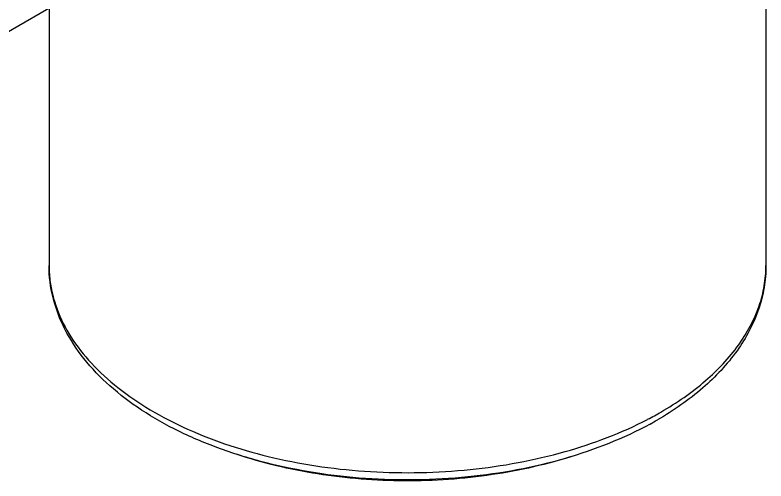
# Model space of a CAD drawing. Header units: millimetres. Extents: x 0 to 1189, y 0 to 841.
# Drawn here: x 976.8 to 1085.8, y 312 to 379.5 of the extents above; entities that cross this region are included whole.
import ezdxf

# ---------------------------------------------------------------- set-up
doc = ezdxf.new("R2010")
doc.units = ezdxf.units.MM
doc.header["$LTSCALE"] = 65.395
doc.layers.get('0').update_dxf_attribs({"linetype": 'CONTINUOUS'})
doc.layers.add('SURFACES', color=7, linetype='CONTINUOUS')

msp = doc.modelspace()

# ---------------------------------------------------------------- linework, layer by layer
at = {"color": 7, "linetype": 'Continuous'}
msp.add_line((997.9, 389.8), (938.8, 355.67), dxfattribs=at)
at = {"color": 9, "linetype": 'Continuous'}
msp.add_line((981.91, 341.1), (981.92, 341.02), dxfattribs=at)
msp.add_lwpolyline([(981.91, 341.1), (981.92, 341.05), (981.92, 341.02)], dxfattribs=at)
for centre, radius, start, end in [((999.15, 343.19), 17.37, 180.001, 183.2173), ((999.25, 343.2), 17.47, 183.2202, 186.8866), ((1044.96, 366.34), 51.23, 297.5043, 299.9747)]:
    msp.add_arc(centre, radius, start, end, dxfattribs=at)
at = {"color": 7, "linetype": 'Continuous'}
msp.add_arc((1044.99, 364.2), 50.09, 298.5968, 299.9947, dxfattribs=at)
for points, knots in [([(1068.97, 320.22), (1065.09, 318.1), (1056.42, 314.71), (1042.42, 312.12), (1027.75, 311.91), (1015.71, 313.75), (1006.74, 316.47), (1000.67, 319.01), (995.25, 322.06), (990.59, 325.58), (986.79, 329.51), (983.96, 333.82), (982.19, 338.41), (981.78, 341.62), (981.78, 343.19)], [0, 0, 0, 0, 0.129093, 0.269364, 0.414138, 0.555751, 0.623198, 0.687397, 0.747878, 0.804448, 0.857257, 0.906827, 0.954035, 1, 1, 1, 1]), ([(1085.78, 343.19), (1085.78, 342.12), (1085.6, 339.96), (1084.5, 335.68), (1081.72, 330.5), (1076.61, 325.09), (1072.36, 322.16), (1070.04, 320.82)], [0, 0, 0, 0, 0.112259, 0.225895, 0.462147, 0.7185, 1, 1, 1, 1]), ([(1057.95, 315.63), (1054.08, 314.38), (1045.94, 312.54), (1033.39, 311.67), (1020.87, 312.65), (1012.76, 314.57), (1008.92, 315.85)], [0, 0, 0, 0, 0.245116, 0.500655, 0.755853, 1, 1, 1, 1])]:
    msp.add_open_spline(points, degree=3, knots=knots, dxfattribs=at)
at = {"color": 9, "linetype": 'Continuous'}
for points, knots in [([(1070.55, 321.96), (1072.84, 323.28), (1076.98, 326.13), (1081.92, 331.33), (1084.58, 336.22), (1085.61, 340.21), (1085.78, 342.21), (1085.78, 343.19)], [0, 0, 0, 0, 0.289589, 0.548633, 0.781636, 0.891838, 1, 1, 1, 1]), ([(981.92, 341.02), (982.1, 339.61), (982.82, 336.74), (984.89, 332.68), (987.92, 328.84), (991.81, 325.3), (996.51, 322.12), (1003.93, 318.31), (1014.62, 314.87), (1028.5, 312.94), (1042.77, 313.24), (1056.37, 315.73), (1064.81, 318.92), (1068.62, 320.9)], [0, 0, 0, 0, 0.042993, 0.088289, 0.136985, 0.189732, 0.246768, 0.307982, 0.441053, 0.583899, 0.729512, 0.870439, 1, 1, 1, 1])]:
    msp.add_open_spline(points, degree=3, knots=knots, dxfattribs=at)
at = {"layer": 'SURFACES', "color": 7, "linetype": 'Continuous'}
for p, q in [((1085.78, 406.09), (1085.78, 343.19)), ((981.78, 380.49), (981.78, 343.19))]:
    msp.add_line(p, q, dxfattribs=at)

doc.saveas('drawing.dxf')
